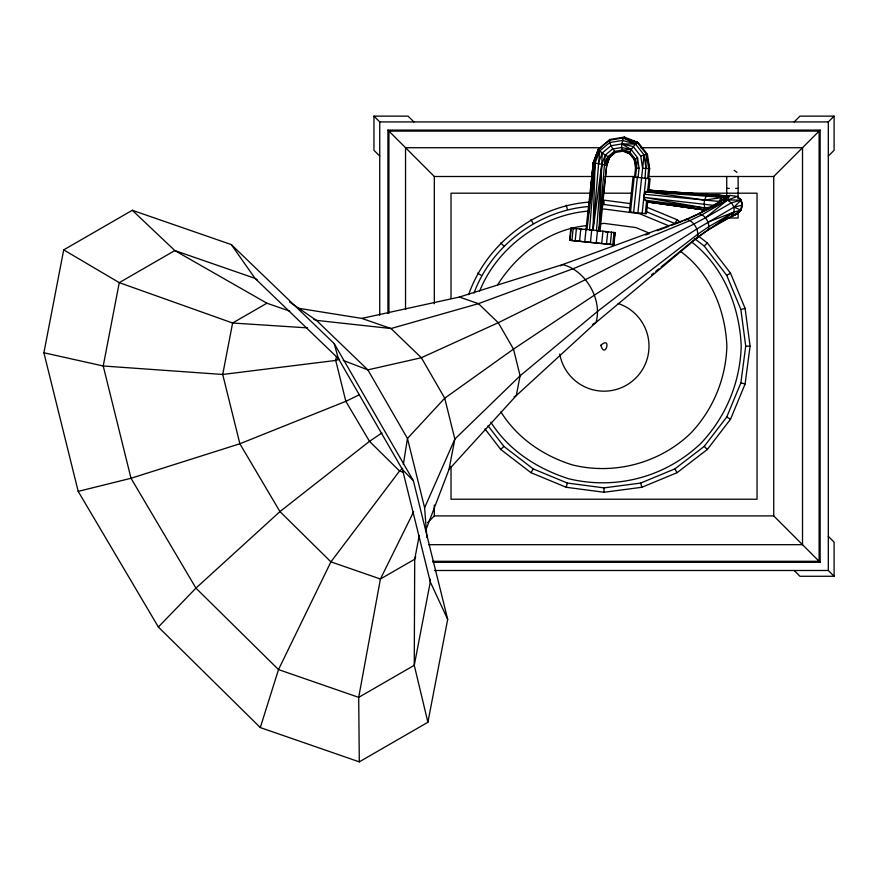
<?xml version="1.0" encoding="UTF-8"?>
<svg xmlns="http://www.w3.org/2000/svg" width="878" height="878" viewBox="0 0 878 878"><rect width="100%" height="100%" fill="white"/><g stroke="black" fill="none" stroke-linecap="round" stroke-linejoin="round"><path stroke-width="1.32" d="M645.089 178.201L646.482 154.243L637.395 142.598L623.358 137.923L609.365 140.26L598.324 149.512L593.298 162.748L585.988 229.696M614.929 152.531L609.727 156.899L606.731 165.031L599.992 231.199L599.059 231.035L605.227 155.11L612.482 149.03L621.679 147.493L631.15 149.512L637.516 157.667L639.063 168.159L638.086 177.466M635.518 177.191L636.484 168.093L634.355 159.851L629.57 153.716L622.875 151.192L621.679 147.493L621.811 143.937L623.358 137.923L638.339 142.697L624.368 137.067L609.903 139.481L598.489 149.051L599.696 150.961L605.227 155.11L601.803 164.34L596.502 230.705L599.059 231.035L602.22 153.013L610.858 145.77L621.811 143.937L635.54 144.003L638.339 142.697L647.426 154.341L649.621 168.708L648.59 178.574M607.675 160.224L609.727 156.899L606.72 165.097L593.298 162.803L599.696 150.961L593.001 230.299L589.5 229.948L595.086 163.165L599.696 150.961L609.716 142.554L622.425 140.436L635.54 144.003L644.046 154.901L646.109 168.455L649.621 168.708L648.535 163.791M598.489 149.051L593.298 162.748L586.932 229.729L595.086 163.165L593.001 230.299L601.803 164.34M588.458 213.738L588.71 211.06M589.347 204.344L589.599 201.666M589.983 197.638L590.499 192.271M590.751 189.582L593.298 162.748L595.789 158.007M569.602 240.298L570.832 228.17L591.717 229.904L615.149 232.648L613.92 244.775L569.602 240.298L613.92 244.775M570.02 240.243L571.26 228.115M571.929 240.342L573.169 228.214M575.189 240.594L576.429 228.467M579.579 240.978L580.808 228.851M584.792 241.472L586.032 229.345M590.477 242.032L591.717 229.904M596.261 242.635L597.501 230.508M601.726 243.217L602.966 231.101M606.522 243.766L607.763 231.638M610.309 244.227L611.549 232.099M612.833 244.567L614.062 232.44M613.492 244.83L613.766 242.13M614.172 238.092L615.149 232.648M593.298 162.748L598.324 149.512M630.503 212.048L634.19 177.049M634.585 177.093L635.529 168.115L634.355 159.851L637.516 157.667L636.484 168.093L635.529 168.115L636.473 168.214M633.62 212.377L637.318 177.378M637.889 212.827L644.046 154.901L647.426 154.341L646.614 155.176M642.158 213.277L645.857 178.289M654.286 191.031L648.425 190.153L726.732 196.003L648.425 190.153L646.043 191.711L644.441 194.268L644.112 197.352L645.154 200.195L647.745 202.061L706.121 210.226C702.96 205.693 703.728 198.406 707.767 194.62L727.346 195.805M647.646 178.475L648.688 168.609L646.482 154.243M645.286 213.617L646.559 201.556L706.121 210.226L645.154 200.195L708.557 208.503M648.974 178.618L647.701 190.669L726.732 195.97L724.91 195.717L721.354 197.649L704.628 200.063L644.441 194.268M705.297 210.051L647.679 201.874L646.428 213.738L629.361 211.927L633.049 176.928L650.115 178.739L648.886 190.46M713.441 205.968L729.827 195.432L737.443 196.431L741.109 200.107L741.943 203.619L741.109 210.127L737.443 213.804L732.065 216.131L706.241 231.046L694.816 239.2L661.057 267M599.059 231.035L606.731 165.031L609.562 157.36L615.434 152.432L622.875 151.192L623.885 150.347M737.904 197.594L739.913 199.054L741.943 203.619L741.109 210.127L738.124 212.838M488.003 425.731L503.851 446.386L533.187 468.896L567.364 483.054L604.031 487.883L640.699 483.054L674.864 468.896L704.211 446.386L726.721 417.039L740.878 382.874L745.707 346.206L740.878 309.539L726.721 275.363L704.211 246.027L694.432 238.52M484.996 428.958L500.756 449.481L531.003 472.693L566.222 487.279L604.031 492.262L641.829 487.279L677.059 472.693L707.306 449.481L730.518 419.234L745.104 384.004L750.086 346.206L745.104 308.397L730.518 273.179L707.306 242.932L698.668 236.292M605.227 155.11L609.562 157.36L604.92 164.834L605.974 160.378L607.916 156.701L614.161 151.466L622.074 150.149L629.57 153.716L631.15 149.512L635.54 144.003L623.358 137.923L624.368 137.067L625.169 138.109M403.342 464.473L407.469 438.462L444.729 398.195L513.498 349.115L594.373 295.162L696.77 229.015L733.953 207.131L741.109 200.107L739.913 199.054M43.9 352.769L63.699 249.879L132.293 210.281L231.298 244.578L334.189 343.583L413.395 480.771L447.692 619.374L427.893 722.265L359.3 761.863L260.294 727.566L158.358 627.013L78.197 491.384L43.9 352.769L103.231 365.994L222.716 374.467L335.725 360.441L339.577 359.146M336.493 356.479L335.725 360.441L345.844 401.334L369.495 441.338L399.567 471.003L403.375 472.331M419.278 535.47L414.712 559.209L414.262 665.283L427.893 722.265M425.819 530.125L449.009 469.445L454.848 439.088L444.729 398.195L421.363 357.73L391.006 328.526L361.802 318.407L297.653 308.134M449.009 469.445L516.286 395.605L596.019 322.456L697.297 237.762L708.403 229.795C710.225 223.275 705.594 215.264 699.053 213.584L686.596 219.215L562.6 264.585L459.392 297.049L361.802 318.407M646.614 207.098L647.679 201.874M566.222 487.279L567.364 483.054M260.294 727.566L278.502 669.585L330.918 561.865L399.567 471.003L402.618 468.314M604.92 164.834L607.916 156.701M598.203 163.725L602.22 153.013M415.678 556.685L414.712 559.209L380.415 579.008L330.918 561.865L279.95 511.589L239.87 443.763L222.716 374.467L232.615 323.016L266.912 303.217L289.762 311.13M468.676 294.558C486.16 243.974 535.789 205.891 589.182 202.105M473.999 293.087C491.439 245.631 538.697 210.259 589.094 206.495M479.64 291.09C497.2 247.431 541.32 214.967 588.249 211.093M426.884 537.435L424.612 507.769L454.848 439.088L520.105 375.806L598.258 310.834L698.021 234.031L709.04 226.535L734.184 212.015L741.109 210.127L742.437 205.123L741.109 200.107L722.704 199.921L696.88 214.836L684.105 220.652L686.596 219.215C694.081 221.135 699.382 230.31 697.297 237.762L694.816 239.2M413.659 511.709L380.415 579.008L358.696 697.362L359.3 761.863M737.443 213.804L732.065 216.131L734.184 212.015L733.953 207.131L731.451 202.785L727.335 200.151L699.053 213.584M718.808 202.17L729.827 195.432L727.335 200.151L705.44 217.799L693.905 224.044L585.417 279.654L498.254 322.709L421.363 357.73L367.86 369.868L343.276 360.441M531.003 472.693L533.187 468.896M680.296 222.2L677.059 219.719L674.864 223.506L645.758 211.455M712.234 195.278L646.043 191.711L704.628 200.063L719.027 201.391L721.354 197.649L727.335 196.365M723.933 200.217L726.369 197.627L646.043 191.711M609.903 139.481L609.365 140.26L610.858 145.77L615.434 152.432M497.65 284.79C517.186 253.775 549.606 229.07 586.811 225.635M158.358 627.013L195.948 588.128L279.95 511.589L369.495 441.338L381.919 432.953M794.184 121.921L799.968 116.137L834.1 116.137L834.1 150.27L828.316 156.054M427.608 522.619L434.325 515.913L773.727 515.913L820.14 562.315L433.052 562.315M500.756 449.481L503.851 446.386M704.211 246.027L707.306 242.932M773.727 515.913L773.727 176.5L820.14 130.098L387.922 130.098L387.922 313.38M379.735 156.054L373.951 150.27L373.951 116.137L379.735 121.921L828.316 121.921L834.1 116.137M651.564 274.814L653.671 273.08M655.778 271.346L658.95 268.734M708.403 229.795L734.184 212.015L707.953 222.145M732.065 216.131L741.109 210.127L733.953 207.131L742.437 205.123L741.943 203.619M722.704 199.921L729.827 195.432M560.384 265.858L562.6 264.585C585.725 270.248 602.67 299.596 596.019 322.456L592.694 324.377M705.44 217.799L731.451 202.785L741.109 200.107M514.091 396.878L516.286 395.605L520.105 375.806L513.498 349.115L498.254 322.709L478.444 303.656L459.392 297.049M726.721 275.363L730.518 273.179M735.018 214.803L719.817 222.244M359.354 394.76L345.844 401.334L239.87 443.763L131.009 478.269L78.197 491.384M639.063 168.159L636.484 168.093L635.167 159.017L629.8 152.135L622.074 150.149L631.15 149.512L621.811 143.937L633.247 146.538L640.764 156.152L644.046 154.901M645.714 235.03L649.555 233.592M657.227 230.716L668.751 226.403M671.308 225.437L682.821 221.124M737.443 196.431L727.335 200.151L702.18 214.671L690.174 220.455L573.795 268.459L478.444 303.656L391.006 328.526L316.42 320.371L313.885 319.482M740.878 309.539L745.104 308.397M714.626 205.496L644.112 197.352L704.738 207.965L711.015 207.054M601.309 204.892L604.031 204.53L629.833 207.921M601.397 209.359L604.031 209.019L639.535 213.694L668.948 225.876M600.058 223.89L604.031 223.363L635.826 227.556L649.402 233.175M727.313 195.673L724.91 195.717L727.456 195.981M373.951 116.137L408.094 116.137L413.878 121.921M601.287 147.723L405.537 147.723L405.537 309.243M640.984 147.723L802.514 147.723L802.514 544.689L428.815 544.689M387.922 130.098L434.325 176.5L592.826 176.5M605.118 176.5L635.178 176.5M648.842 176.5L773.727 176.5M726.732 188.386L729.234 188.386M735.621 188.386L738.124 188.386M590.927 193.193L451.018 193.193L451.018 298.388M603.274 193.193L632.083 193.193M681.46 193.193L757.045 193.193L757.045 499.22L451.018 499.22L451.018 466.427M727.994 218.007L738.124 218.007L738.124 211.477M745.707 346.206L750.086 346.206M432.777 561.294L819.119 561.294L819.119 131.107L388.932 131.107L388.932 313.325M434.39 570.491L828.316 570.491L834.1 576.275L799.968 576.275L794.184 570.491M646.109 168.455L642.597 168.291L640.764 156.152M612.822 232.593L614.732 232.703M599.048 231.144L599.992 231.199M719.027 201.391L721.233 201.523M307.519 327.878L232.615 323.016L119.265 282.65L63.699 249.879M605.172 231.957L608.465 232.253M695.837 193.445L707.767 194.62L721.354 197.649L722.912 200.656M647.745 202.061L655.844 202.906M659.883 203.323L663.933 203.74M634.355 159.851L635.299 159.95L631.304 154.835M658.335 191.47L662.385 191.898M648.425 190.153L655.218 190.91M659.301 191.36L663.384 191.81M579.425 229.312L581.818 229.586M631.03 203.707L604.031 200.151L604.031 204.53M574.442 228.719L570.832 228.17M704.738 207.965L708.667 208.997M740.878 382.874L745.104 384.004M627.572 138.943L638.339 142.697M646.866 207.208L677.059 219.719M627.188 152.081L630.503 153.815M266.912 303.217L174.832 250.57L132.293 210.281M477.544 273.179L481.331 275.363M726.721 417.039L730.518 419.234M627.298 152.366L629.57 153.716M257.254 279.884L255.026 278.359L174.832 250.57L119.265 282.65L103.231 365.994L131.009 478.269L195.948 588.128L278.502 669.585L358.696 697.362L414.262 665.283L430.297 581.938L430.088 579.25M289.63 302.032L316.42 320.371L367.86 369.868L407.469 438.462L424.612 507.769M734.184 170.343L737.037 172.362M691.568 241.933C723.472 266.308 739.616 306.784 741.219 346.206C740.165 382.402 725.886 416.874 701.039 443.214C665.513 477.072 616.213 490.275 568.527 478.719C537.391 468.72 508.461 450.293 490.868 422.164M680.285 251.218C710.17 272.849 725.437 310.033 726.863 346.206C725.93 378.616 713.134 409.488 690.887 433.063C659.784 463.134 614.205 475.349 572.236 464.857C543.23 455.781 517.054 437.946 500.899 411.859M413.395 480.771L402.519 469.675L338.359 358.553L255.026 278.359L231.298 244.578M828.316 536.359L834.1 542.143L834.1 576.275M500.756 242.932L503.851 246.027M704.211 446.386L707.306 449.481M531.003 219.719L533.187 223.506M674.864 468.896L677.059 472.693M447.692 619.374L430.297 581.938L402.519 469.675M334.189 343.583L338.359 358.553M566.222 205.123L567.364 209.359M640.699 483.054L641.829 487.279M647.437 158.863L647.986 161.322M828.316 121.921L828.316 570.491M820.14 130.098L820.14 562.315M738.124 176.5L738.124 198.417M726.732 176.5L726.732 198.417M604.031 487.883L604.031 492.262M434.325 176.5L434.325 303.777M434.325 504.96L434.325 515.913M379.735 121.921L379.735 315.334M618.156 303.514A44.965 44.965 0 0 1 648.458 353.143A44.965 44.965 0 0 1 604.47 391.171A44.965 44.965 0 0 1 559.747 354.021M600.804 345.339C605.348 359.848 611.999 335.056 600.804 345.339"/></g></svg>
